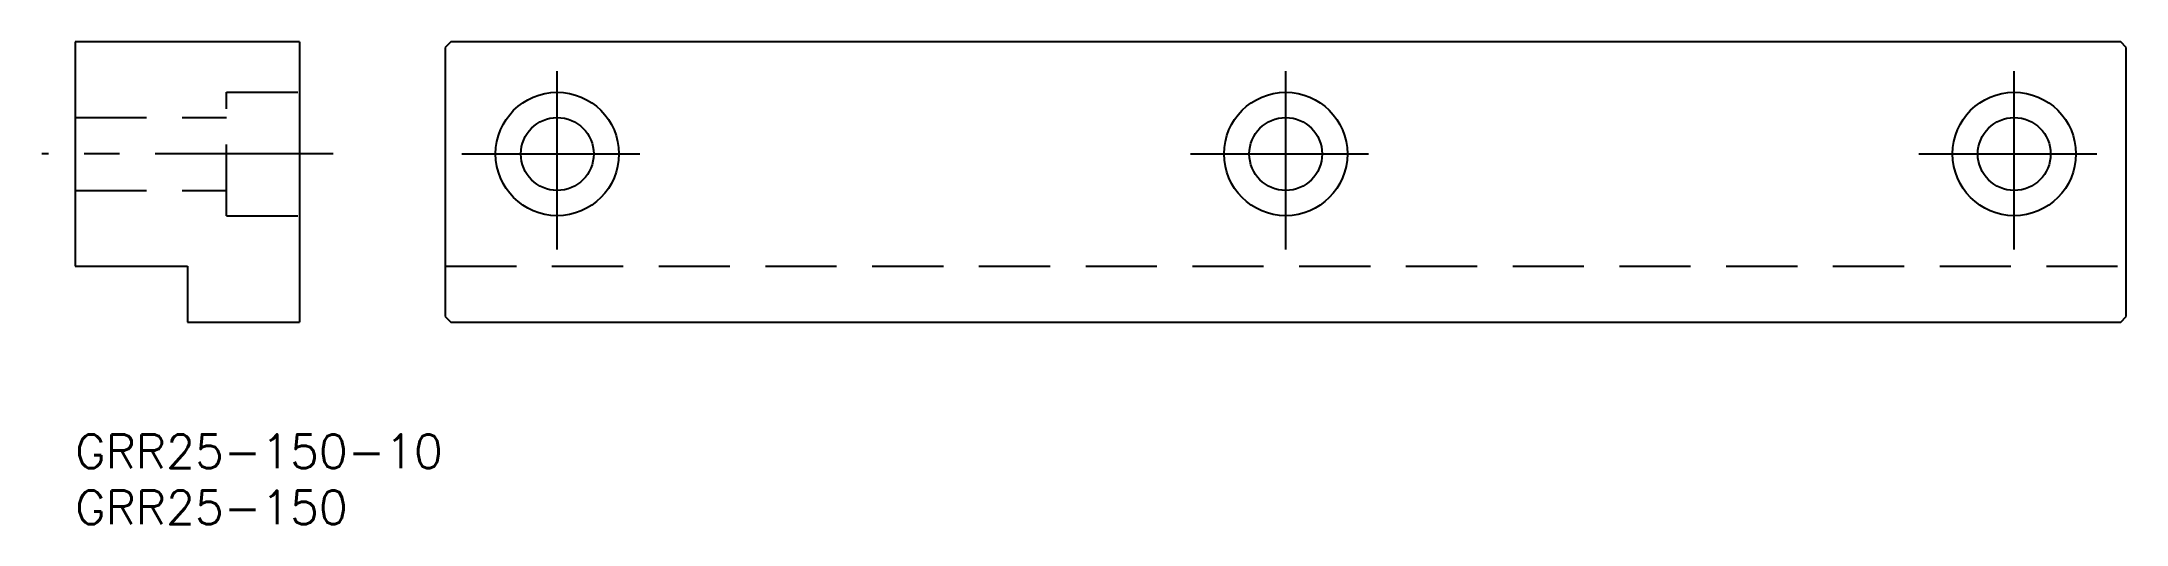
# Model space of a CAD drawing. Extents: x -3 to 183, y -8 to 35.
import ezdxf

# ---------------------------------------------------------------- set-up
doc = ezdxf.new("R2010")
doc.units = 0
doc.header["$LTSCALE"] = 0.5
doc.linetypes.add('CENTER', pattern=[50.8, 31.75, -6.35, 6.35, -6.35])
doc.linetypes.add('DASHED', pattern=[19.05, 12.7, -6.35])
for name, color, linetype in [('MSM_CENTER', 1, 'CENTER'), ('MSM_CONTINUOUS', 7, 'CONTINUOUS'), ('MSM_DASHED', 4, 'DASHED'), ('MSM_PART_NUMBER', 7, 'CONTINUOUS')]:
    doc.layers.add(name, color=color, linetype=linetype)
doc.styles.get("Standard").update_dxf_attribs({"font": 'txt.shx', "height": 3, "bigfont": 'bigfont.shx'})

# ---------------------------------------------------------------- blocks, each defined once
blk = doc.blocks.new('*U2')
at = {"layer": 'MSM_PART_NUMBER'}
blk.add_text('GRR25-150-10', height=3, dxfattribs=at).set_placement((0, -3))
blk = doc.blocks.new('*U3')
at = {"layer": 'MSM_PART_NUMBER'}
blk.add_text('GRR25-150', height=3, dxfattribs=at).set_placement((0, -8))

msp = doc.modelspace()

# ---------------------------------------------------------------- linework, layer by layer
at = {"layer": 'MSM_CENTER'}
for p, q in [((43, 16.5), (43, 33.5)), ((108, 16.5), (108, 33.5)), ((173, 16.5), (173, 33.5)), ((23, 25), (-3, 25)), ((34.5, 25), (51.5, 25)), ((99.5, 25), (116.5, 25)), ((164.5, 25), (181.5, 25))]:
    msp.add_line(p, q, dxfattribs=at)
at = {"layer": 'MSM_CONTINUOUS'}
for p, q in [((0, 35), (0, 15)), ((20, 35), (0, 35)), ((20, 35), (20, 10)), ((33.5, 35), (33, 34.5)), ((33, 34.5), (33, 10.5)), ((182.5, 35), (33.5, 35)), ((183, 34.5), (182.5, 35)), ((183, 10.5), (183, 34.5)), ((0, 15), (10, 15)), ((10, 15), (10, 10)), ((10, 10), (20, 10)), ((33, 10.5), (33.5, 10)), ((33.5, 10), (182.5, 10)), ((182.5, 10), (183, 10.5))]:
    msp.add_line(p, q, dxfattribs=at)
for centre, radius in [((43, 25), 5.5), ((108, 25), 5.5), ((173, 25), 5.5), ((43, 25), 3.25), ((108, 25), 3.25), ((173, 25), 3.25)]:
    msp.add_circle(centre, radius, dxfattribs=at)
at = {"layer": 'MSM_DASHED'}
for p, q in [((13.5, 30.5), (20, 30.5)), ((13.5, 19.5), (13.5, 30.5)), ((0, 28.25), (13.5, 28.25)), ((0, 21.75), (13.5, 21.75)), ((13.5, 19.5), (20, 19.5)), ((33, 15), (183, 15))]:
    msp.add_line(p, q, dxfattribs=at)

# ---------------------------------------------------------------- block references
at = {"layer": 'MSM_CONTINUOUS'}
for name in ['*U2', '*U3']:
    msp.add_blockref(name, (0, 0), dxfattribs=at)

doc.saveas('drawing.dxf')
